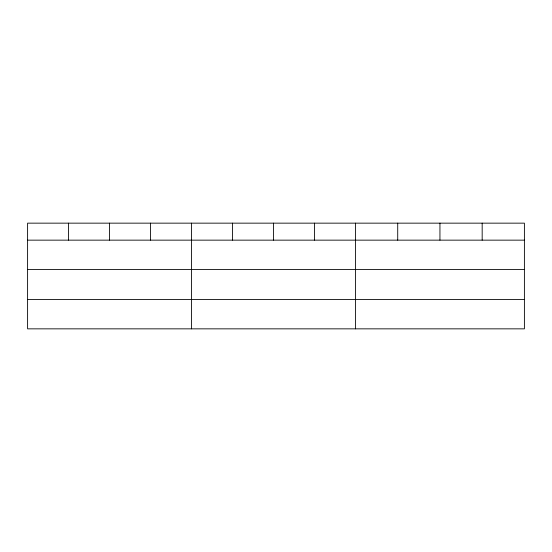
<?xml version="1.0" encoding="UTF-8"?>
<svg xmlns="http://www.w3.org/2000/svg" width="552" height="552" viewBox="0 0 552 552"><rect width="100%" height="100%" fill="white"/><g stroke="black" fill="none" stroke-linecap="round" stroke-linejoin="round"><path stroke-width="0.83" d="M524.4 269.417L524.4 223.153L27.6 223.153L27.6 328.847L524.4 328.847L524.4 269.417L27.6 269.417M27.6 240.148L524.4 240.148M27.6 299.577L524.4 299.577M482.172 223.153L482.172 240.148M439.944 223.153L439.944 240.148M397.716 223.153L397.716 240.148M355.488 223.153L355.488 328.847M314.502 223.153L314.502 240.148M273.516 223.153L273.516 240.148M232.53 223.153L232.53 240.148M191.544 223.153L191.544 328.847M150.558 223.153L150.558 240.148M109.572 223.153L109.572 240.148M68.586 223.153L68.586 240.148"/></g></svg>
